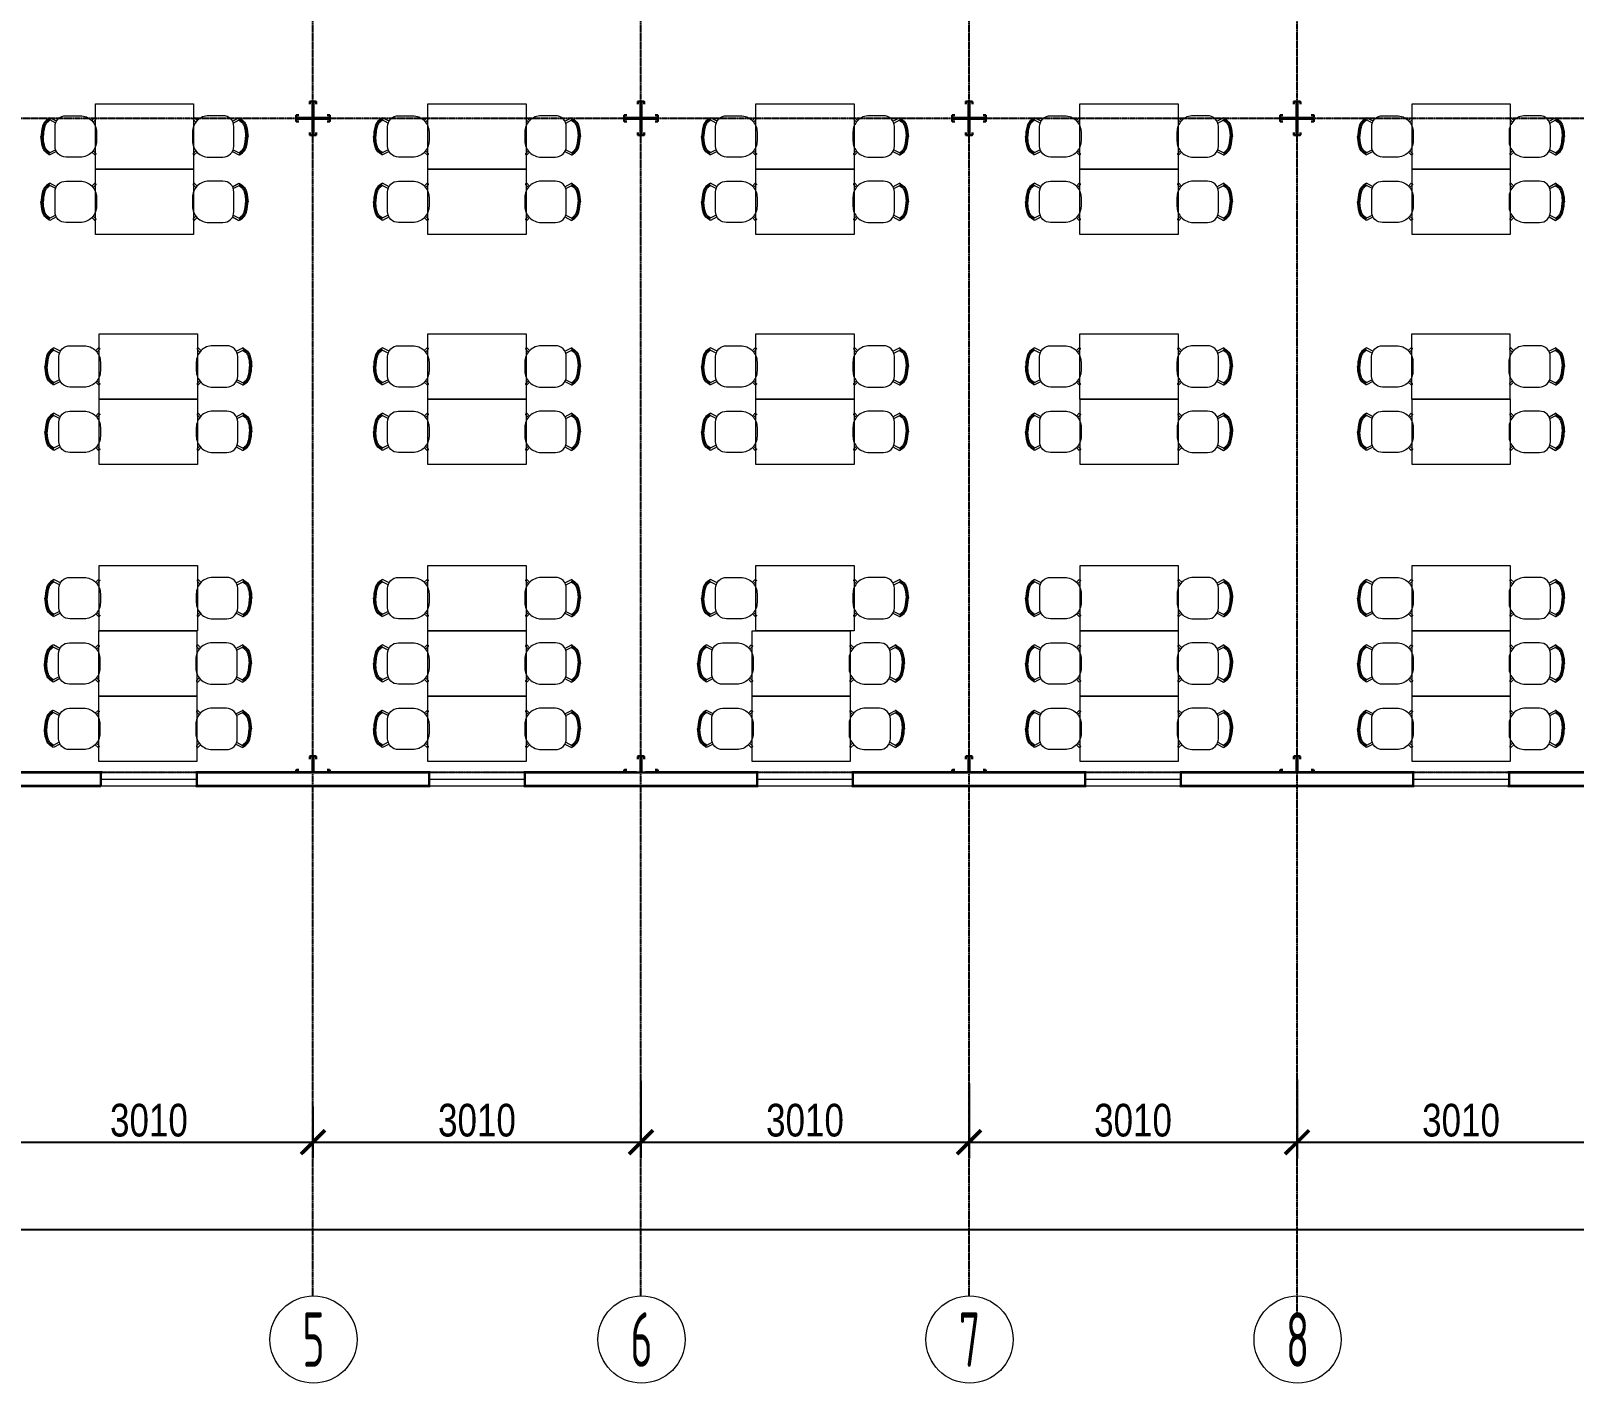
# Model space of a CAD drawing. Header units: millimetres. Extents: x 2162 to 93478, y -2737 to 52379.
# Drawn here: x 15504 to 29665, y -2737 to 9673 of the extents above; entities that cross this region are included whole.
import ezdxf
from ezdxf.enums import TextEntityAlignment as Align

# ---------------------------------------------------------------- set-up
doc = ezdxf.new("R2010")
doc.units = ezdxf.units.MM
doc.linetypes.add('Штрихпунктир 15 х 2 х 2 мм', pattern=[19, 15, -2, 0, -2])
doc.linetypes.add('Штрихпунктирная', pattern=[30, 25, -2.25, 0.5, -2.25])
doc.layers.add('Axes', color=40, linetype='Штрихпунктирная')
doc.layers.add('Dimension', color=4, linetype='Continuous')
for name, color, linetype, lineweight in [('Columns', 5, 'Continuous', 30), ('Furniture', 27, 'Continuous', 9), ('Text', 219, 'Continuous', 20), ('Wall', 5, 'Continuous', 9), ('Windows', 4, 'Continuous', 30)]:
    doc.layers.add(name, color=color, linetype=linetype, lineweight=lineweight)
doc.styles.add('KOTE', font='romrust.shx', dxfattribs={"width": 0.8})
doc.styles.add('стиль1', font='cs_gost2304.shx', dxfattribs={"width": 0.8})
doc.dimstyles.new('ayala 100', dxfattribs={"dimscale": 50, "dimtxt": 6, "dimasz": 4.4, "dimexe": 3, "dimexo": 5, "dimgap": 1, "dimtad": 1, "dimtoh": 1, "dimdec": 0, "dimzin": 9, "dimdsep": 46, "dimtxsty": 'KOTE', "dimblk": 'ARCHTICK', "dimcen": 0, "dimdle": 3, "dimclrd": 4, "dimclre": 4, "dimclrt": 3, "dimadec": 0, "dimazin": 0, "dimtfac": 0.666667, "dimtdec": 0, "dimtix": 1, "dimtmove": 1, "dimatfit": 0, "dimfxl": 1, "dimtvp": 1, "dimtolj": 1, "dimarcsym": 0})

# ---------------------------------------------------------------- blocks, each defined once
blk = doc.blocks.new('chair Neo')
at = {"color": 0, "ltscale": 0.6}
for p, q in [((-189, 157), (-164, 132)), ((-179, 170), (-153, 145)), ((171, 139), (231, 170)), ((178, 123), (233, 151)), ((-189, -157), (-164, -132)), ((171, -139), (231, -170)), ((178, -123), (233, -151)), ((-179, -170), (-153, -145))]:
    blk.add_line(p, q, dxfattribs=at)
at = {"color": 0}
blk.add_lwpolyline([(-46, -190), (84, -190, 0.414214), (184, -90), (184, 90, 0.414214), (84, 190), (-46, 190, 0.414214), (-196, 40), (-196, -40, 0.414214)], format="xyb", close=True, dxfattribs=at)
at = {"color": 0, "ltscale": 0.6}
for centre, start, end in [((-180, 160), 79.5239, 195.1676), ((230, 161), 285.9341, 80.7688), ((-180, -160), 164.8324, 280.4761), ((230, -161), 279.2312, 74.0659)]:
    blk.add_arc(centre, 9.91, start, end, dxfattribs=at)
at = {"color": 0, "ltscale": 0.8}
for points, knots in [([(229, 149), (235, 145), (241, 141), (250, 134), (254, 131), (260, 125), (262, 123), (266, 118), (267, 115), (270, 111), (272, 109), (275, 103), (276, 99), (278, 94), (279, 92), (280, 89), (280, 88), (281, 86), (281, 84), (282, 81), (282, 79), (284, 72), (285, 68), (287, 56), (288, 48), (290, 35), (290, 30), (291, 21), (292, 17), (292, 10), (293, 6), (293, 2), (294, 1), (294, 0)], [0.0061002, 0.0061002, 0.0061002, 0.0061002, 0.0192628, 0.0192628, 0.0316441, 0.0316441, 0.0411859, 0.0411859, 0.0507277, 0.0507277, 0.0602695, 0.0602695, 0.0745919, 0.0745919, 0.0816486, 0.0816486, 0.0854623, 0.0854623, 0.089276, 0.089276, 0.0969033, 0.0969033, 0.112158, 0.112158, 0.1376462, 0.1376462, 0.1572963, 0.1572963, 0.1722606, 0.1722606, 0.1853986, 0.1853986, 0.1902343, 0.1902343, 0.1902343, 0.1902343]), ([(235, 169), (279, 143), (309, 87), (310, 22), (314, 0)], [0.0029771, 0.0029771, 0.0029771, 0.0029771, 0.082265, 0.1950961, 0.1950961, 0.1950961, 0.1950961]), ([(238, 155), (243, 152), (248, 149), (258, 140), (263, 136), (271, 127), (274, 123), (279, 116), (281, 112), (285, 105), (286, 101), (288, 95), (289, 94), (290, 90), (290, 88), (292, 83), (293, 79), (295, 69), (296, 61), (298, 47), (299, 40), (301, 27), (301, 20), (302, 11), (303, 7), (303, 2), (304, 1), (304, 0)], [0.0086962, 0.0086962, 0.0086962, 0.0086962, 0.0193765, 0.0193765, 0.0357758, 0.0357758, 0.0494546, 0.0494546, 0.0631334, 0.0631334, 0.0768122, 0.0768122, 0.0827388, 0.0827388, 0.0886653, 0.0886653, 0.1005183, 0.1005183, 0.1242244, 0.1242244, 0.1479305, 0.1479305, 0.1716366, 0.1716366, 0.1874516, 0.1874516, 0.1924972, 0.1924972, 0.1924972, 0.1924972]), ([(229, -149), (235, -145), (241, -141), (250, -134), (254, -131), (260, -125), (262, -123), (266, -118), (267, -115), (270, -111), (272, -109), (275, -103), (276, -99), (278, -94), (279, -92), (280, -89), (280, -88), (281, -86), (281, -84), (282, -81), (282, -79), (284, -72), (285, -68), (287, -56), (288, -48), (290, -35), (290, -30), (291, -21), (292, -17), (292, -10), (293, -6), (293, -2), (294, -1), (294, 0)], [0.0061002, 0.0061002, 0.0061002, 0.0061002, 0.0192628, 0.0192628, 0.0316441, 0.0316441, 0.0411859, 0.0411859, 0.0507277, 0.0507277, 0.0602695, 0.0602695, 0.0745919, 0.0745919, 0.0816486, 0.0816486, 0.0854623, 0.0854623, 0.089276, 0.089276, 0.0969033, 0.0969033, 0.112158, 0.112158, 0.1376462, 0.1376462, 0.1572963, 0.1572963, 0.1722606, 0.1722606, 0.1853986, 0.1853986, 0.1902343, 0.1902343, 0.1902343, 0.1902343]), ([(235, -169), (279, -143), (309, -87), (310, -22), (314, 0)], [0.0029771, 0.0029771, 0.0029771, 0.0029771, 0.082265, 0.1950961, 0.1950961, 0.1950961, 0.1950961]), ([(238, -155), (243, -152), (248, -149), (258, -140), (263, -136), (271, -127), (274, -123), (279, -116), (281, -112), (285, -105), (286, -101), (288, -95), (289, -94), (290, -90), (290, -88), (292, -83), (293, -79), (295, -69), (296, -61), (298, -47), (299, -40), (301, -27), (301, -20), (302, -11), (303, -7), (303, -2), (304, -1), (304, 0)], [0.0086962, 0.0086962, 0.0086962, 0.0086962, 0.0193765, 0.0193765, 0.0357758, 0.0357758, 0.0494546, 0.0494546, 0.0631334, 0.0631334, 0.0768122, 0.0768122, 0.0827388, 0.0827388, 0.0886653, 0.0886653, 0.1005183, 0.1005183, 0.1242244, 0.1242244, 0.1479305, 0.1479305, 0.1716366, 0.1716366, 0.1874516, 0.1874516, 0.1924972, 0.1924972, 0.1924972, 0.1924972])]:
    blk.add_open_spline(points, degree=3, knots=knots, dxfattribs=at)
blk = doc.blocks.new('table 600х800')
at = {"color": 0, "ltscale": 3}
blk.add_lwpolyline([(-746, 298), (154, 298), (154, -302), (-746, -302)], close=True, dxfattribs=at)
at = {"color": 0, "xscale": -1}
blk.add_blockref('chair Neo', (-932, -2), dxfattribs=at)
at = {"color": 0}
blk.add_blockref('chair Neo', (340, -2), dxfattribs=at)
blk = doc.blocks.new('kolumn')
at = {"color": 0, "ltscale": 100}
for p, q in [((4, 0), (146, 0)), ((0, -4), (0, -146)), ((25, -146), (25, -125)), ((146, -25), (125, -25)), ((150, -4), (150, -21)), ((4, -150), (21, -150))]:
    blk.add_line(p, q, dxfattribs=at)
for centre, start, end in [((4, -4), 90, 180), ((146, -4), 0, 90), ((146, -21), 270, 0), ((4, -146), 180, 270), ((21, -146), 270, 0)]:
    blk.add_arc(centre, 4, start, end, dxfattribs=at)
blk = doc.blocks.new('*U21')
at = {"color": 0, "lineweight": 15}
for p, q in [((-1.2, 0), (-1.2, 8.8)), ((-0.6, 0), (-0.6, 8.8)), ((0, 8.8), (0, 0))]:
    blk.add_line(p, q, dxfattribs=at)
at = {"ltscale": 100}
for p, q in [((-1.2, 8.8), (0, 8.8)), ((0, 0), (-1.2, 0))]:
    blk.add_line(p, q, dxfattribs=at)
blk = doc.blocks.new('_ArchTick')
at = {"color": 0, "linetype": 'ByBlock', "const_width": 0.15}
blk.add_lwpolyline([(-0.5, -0.5), (0.5, 0.5)], dxfattribs=at)
blk = doc.blocks.new('*D60')
at = {"layer": 'Defpoints', "color": 0, "transparency": 16777216}
for p in [(18092, 51), (15082, -77), (18092, -526)]:
    blk.add_point(p, dxfattribs=at)
at = {"layer": 'Dimension', "color": 4, "lineweight": -2, "transparency": 16777216}
for p, q in [((18092, -199), (18092, -676)), ((15082, -327), (15082, -676)), ((14932, -526), (18242, -526))]:
    blk.add_line(p, q, dxfattribs=at)
at = {"layer": 'Dimension', "color": 4, "lineweight": -2, "transparency": 16777216, "xscale": 220, "yscale": 220, "zscale": 220, "rotation": 180}
blk.add_blockref('_ArchTick', (15082, -526), dxfattribs=at)
at = {"layer": 'Dimension', "color": 4, "lineweight": -2, "transparency": 16777216, "xscale": 220, "yscale": 220, "zscale": 220}
blk.add_blockref('_ArchTick', (18092, -526), dxfattribs=at)
at = {"layer": 'Dimension', "color": 3, "transparency": 16777216, "insert": (16587, -326), "char_height": 300, "attachment_point": 5, "style": 'KOTE'}
blk.add_mtext('\\A1;3010', dxfattribs=at)
blk = doc.blocks.new('*D61')
at = {"layer": 'Defpoints', "color": 0, "transparency": 16777216}
for p in [(21102, 288), (18092, 51), (21102, -526)]:
    blk.add_point(p, dxfattribs=at)
at = {"layer": 'Dimension', "color": 4, "lineweight": -2, "transparency": 16777216}
for p, q in [((21102, 38), (21102, -676)), ((18092, -199), (18092, -676)), ((17942, -526), (21252, -526))]:
    blk.add_line(p, q, dxfattribs=at)
at = {"layer": 'Dimension', "color": 4, "lineweight": -2, "transparency": 16777216, "xscale": 220, "yscale": 220, "zscale": 220, "rotation": 180}
blk.add_blockref('_ArchTick', (18092, -526), dxfattribs=at)
at = {"layer": 'Dimension', "color": 4, "lineweight": -2, "transparency": 16777216, "xscale": 220, "yscale": 220, "zscale": 220}
blk.add_blockref('_ArchTick', (21102, -526), dxfattribs=at)
at = {"layer": 'Dimension', "color": 3, "transparency": 16777216, "insert": (19597, -326), "char_height": 300, "attachment_point": 5, "style": 'KOTE'}
blk.add_mtext('\\A1;3010', dxfattribs=at)
blk = doc.blocks.new('*D62')
at = {"layer": 'Defpoints', "color": 0, "transparency": 16777216}
for p in [(21102, 288), (24112, 263), (24112, -526)]:
    blk.add_point(p, dxfattribs=at)
at = {"layer": 'Dimension', "color": 4, "lineweight": -2, "transparency": 16777216}
for p, q in [((21102, 38), (21102, -676)), ((24112, 13), (24112, -676)), ((20952, -526), (24262, -526))]:
    blk.add_line(p, q, dxfattribs=at)
at = {"layer": 'Dimension', "color": 4, "lineweight": -2, "transparency": 16777216, "xscale": 220, "yscale": 220, "zscale": 220, "rotation": 180}
blk.add_blockref('_ArchTick', (21102, -526), dxfattribs=at)
at = {"layer": 'Dimension', "color": 4, "lineweight": -2, "transparency": 16777216, "xscale": 220, "yscale": 220, "zscale": 220}
blk.add_blockref('_ArchTick', (24112, -526), dxfattribs=at)
at = {"layer": 'Dimension', "color": 3, "transparency": 16777216, "insert": (22607, -326), "char_height": 300, "attachment_point": 5, "style": 'KOTE'}
blk.add_mtext('\\A1;3010', dxfattribs=at)
blk = doc.blocks.new('*D63')
at = {"layer": 'Defpoints', "color": 0, "transparency": 16777216}
for p in [(27122, 300), (24112, 263), (27122, -526)]:
    blk.add_point(p, dxfattribs=at)
at = {"layer": 'Dimension', "color": 4, "lineweight": -2, "transparency": 16777216}
for p, q in [((24112, 13), (24112, -676)), ((27122, 50), (27122, -676)), ((23962, -526), (27272, -526))]:
    blk.add_line(p, q, dxfattribs=at)
at = {"layer": 'Dimension', "color": 4, "lineweight": -2, "transparency": 16777216, "xscale": 220, "yscale": 220, "zscale": 220, "rotation": 180}
blk.add_blockref('_ArchTick', (24112, -526), dxfattribs=at)
at = {"layer": 'Dimension', "color": 4, "lineweight": -2, "transparency": 16777216, "xscale": 220, "yscale": 220, "zscale": 220}
blk.add_blockref('_ArchTick', (27122, -526), dxfattribs=at)
at = {"layer": 'Dimension', "color": 3, "transparency": 16777216, "insert": (25617, -326), "char_height": 300, "attachment_point": 5, "style": 'KOTE'}
blk.add_mtext('\\A1;3010', dxfattribs=at)
blk = doc.blocks.new('*D64')
at = {"layer": 'Defpoints', "color": 0, "transparency": 16777216}
for p in [(27122, 300), (30132, 334), (30132, -526)]:
    blk.add_point(p, dxfattribs=at)
at = {"layer": 'Dimension', "color": 4, "lineweight": -2, "transparency": 16777216}
for p, q in [((27122, 50), (27122, -676)), ((30132, 84), (30132, -676)), ((26972, -526), (30282, -526))]:
    blk.add_line(p, q, dxfattribs=at)
at = {"layer": 'Dimension', "color": 4, "lineweight": -2, "transparency": 16777216, "xscale": 220, "yscale": 220, "zscale": 220, "rotation": 180}
blk.add_blockref('_ArchTick', (27122, -526), dxfattribs=at)
at = {"layer": 'Dimension', "color": 4, "lineweight": -2, "transparency": 16777216, "xscale": 220, "yscale": 220, "zscale": 220}
blk.add_blockref('_ArchTick', (30132, -526), dxfattribs=at)
at = {"layer": 'Dimension', "color": 3, "transparency": 16777216, "insert": (28627, -326), "char_height": 300, "attachment_point": 5, "style": 'KOTE'}
blk.add_mtext('\\A1;3010', dxfattribs=at)
blk = doc.blocks.new('*D79')
at = {"layer": 'Defpoints', "color": 0, "transparency": 16777216}
for p in [(60342, 186), (6057, -11), (60342, -1328)]:
    blk.add_point(p, dxfattribs=at)
at = {"layer": 'Dimension', "color": 4, "lineweight": -2, "transparency": 16777216}
for p, q in [((60342, -64), (60342, -1478)), ((6057, -261), (6057, -1478)), ((5907, -1328), (60492, -1328))]:
    blk.add_line(p, q, dxfattribs=at)
at = {"layer": 'Dimension', "color": 4, "lineweight": -2, "transparency": 16777216, "xscale": 220, "yscale": 220, "zscale": 220, "rotation": 180}
blk.add_blockref('_ArchTick', (6057, -1328), dxfattribs=at)
at = {"layer": 'Dimension', "color": 4, "lineweight": -2, "transparency": 16777216, "xscale": 220, "yscale": 220, "zscale": 220}
blk.add_blockref('_ArchTick', (60342, -1328), dxfattribs=at)
at = {"layer": 'Dimension', "color": 3, "transparency": 16777216, "insert": (33200, -1128), "char_height": 300, "attachment_point": 5, "style": 'KOTE'}
blk.add_mtext('\\A1;54285', dxfattribs=at)

msp = doc.modelspace()

# ---------------------------------------------------------------- linework, layer by layer
at = {"layer": 'Axes', "linetype": 'Штрихпунктир 15 х 2 х 2 мм'}
for p, q in [((18092.1, -1937.4), (18092.1, 21185.1)), ((21102.1, -1937.4), (21102.1, 21035.1)), ((24112.1, -1937.4), (24112.1, 21035.1)), ((27122.1, -2119.3), (27122.1, 20853.2)), ((3469.3, 8870.1), (57337.1, 8870.1)), ((3469.3, 2870.1), (57367.1, 2870.1))]:
    msp.add_line(p, q, dxfattribs=at)
at = {"layer": 'Text'}
for centre in [(18097.1, -2337.4), (21107.1, -2337.4), (24117.1, -2337.4), (27127.1, -2337.4)]:
    msp.add_circle(centre, 400, dxfattribs=at)
at = {"layer": 'Wall', "lineweight": 35}
for p, q in [((16157.1, 2865.1), (15047.1, 2865.1)), ((19167.1, 2865.1), (17017.1, 2865.1)), ((21062.1, 2865.1), (20027.1, 2865.1)), ((22177.1, 2865.1), (21142.1, 2865.1)), ((25187.1, 2865.1), (23037.1, 2865.1)), ((28197.1, 2865.1), (26047.1, 2865.1)), ((31207.1, 2865.1), (29057.1, 2865.1)), ((14227.1, 2745.1), (16147.1, 2745.1)), ((17017.1, 2745.1), (19167.1, 2745.1)), ((20027.1, 2745.1), (22177.1, 2745.1)), ((23037.1, 2745.1), (25187.1, 2745.1)), ((26047.1, 2745.1), (28197.1, 2745.1)), ((29057.1, 2745.1), (31207.1, 2745.1))]:
    msp.add_line(p, q, dxfattribs=at)

# ---------------------------------------------------------------- block references
at = {"layer": 'Columns', "rotation": 180}
for p in [(18087.5, 8875.1), (21097.5, 8875.1), (24107.5, 8875.1), (27117.5, 8875.1), (18087.1, 2865.1), (21097.1, 2865.1), (24107.1, 2865.1), (27117.1, 2865.1)]:
    msp.add_blockref('kolumn', p, dxfattribs=at)
at = {"layer": 'Columns', "xscale": -1, "rotation": 180}
for p in [(18097.5, 8875.1), (21107.5, 8875.1), (24117.5, 8875.1), (27127.5, 8875.1), (18097.1, 2865.1), (21107.1, 2865.1), (24117.1, 2865.1), (27127.1, 2865.1)]:
    msp.add_blockref('kolumn', p, dxfattribs=at)
at = {"layer": 'Columns', "xscale": -1}
for p in [(18087.5, 8865.1), (21097.5, 8865.1), (24107.5, 8865.1), (27117.5, 8865.1)]:
    msp.add_blockref('kolumn', p, dxfattribs=at)
at = {"layer": 'Columns'}
for p in [(18097.5, 8865.1), (21107.5, 8865.1), (24117.5, 8865.1), (27127.5, 8865.1)]:
    msp.add_blockref('kolumn', p, dxfattribs=at)
at = {"layer": 'Furniture'}
for p in [(16842, 8705.6), (19893, 8705.6), (22903, 8705.6), (25875.8, 8705.6), (28923, 8705.6), (16842, 8105.6), (19893, 8105.6), (22903, 8105.6), (25875.8, 8105.6), (28923, 8105.6), (16877.7, 6594.8), (19893, 6594.8), (22903, 6594.8), (25875.8, 6594.8), (28922, 6594.8), (16877.7, 5994.8), (19893, 5994.8), (22903, 5994.8), (25876.9, 5994.8), (28923, 5994.8), (16877.7, 4468.7), (19893, 4468.7), (22903, 4468.7), (25876.9, 4468.7), (28923, 4468.7), (16873.3, 3868.8), (19893, 3868.8), (22866.9, 3868.7), (25876.9, 3868.7), (28923, 3868.7), (16873.3, 3268.8), (19893, 3268.8), (22866.9, 3268.7), (25876.9, 3268.7), (28923, 3268.7)]:
    msp.add_blockref('table 600х800', p, dxfattribs=at)
at = {"layer": 'Windows', "xscale": -100, "yscale": 100, "zscale": 100, "rotation": 270}
for p in [(16147.1, 2865.1), (19157.1, 2865.1), (22167.1, 2865.1), (25177.1, 2865.1), (28187.1, 2865.1)]:
    msp.add_blockref('*U21', p, dxfattribs=at)

# ---------------------------------------------------------------- texts
at = {"layer": 'Text', "style": 'стиль1', "width": 0.7}
for s, p in [('5', (18097.1, -2337.4)), ('6', (21107.1, -2337.4)), ('7', (24117.1, -2337.4)), ('8', (27127.1, -2337.4))]:
    msp.add_text(s, height=500, dxfattribs=at).set_placement(p, align=Align.MIDDLE_CENTER)

# ---------------------------------------------------------------- dimensions: what is measured, and where the dimension line sits
at = {"layer": 'Dimension'}
for base, p1, p2, picture, middle in [((21102.1, -525.6), (18092.1, 51.4), (21102.1, 287.5), '*D61', (19597.1, -325.6)), ((24112.1, -525.6), (21102.1, 287.5), (24112.1, 263.5), '*D62', (22607.1, -325.6)), ((27122.1, -525.6), (24112.1, 263.5), (27122.1, 300.5), '*D63', (25617.1, -325.6)), ((30132.1, -525.6), (27122.1, 300.5), (30132.1, 333.8), '*D64', (28627.1, -325.6)), ((60342, -1328.1), (6057.1, -11.1), (60342, 186.1), '*D79', (33199.6, -1128.1)), ((18092.1, -525.6), (15082.1, -77.5), (18092.1, 51.4), '*D60', (16587.1, -325.6))]:
    dim = msp.add_linear_dim(base=base, p1=p1, p2=p2, dimstyle='ayala 100', dxfattribs=at)
    dim.commit()
    dim.dimension.update_dxf_attribs({"geometry": picture, "text_midpoint": middle})

doc.saveas('drawing.dxf')
